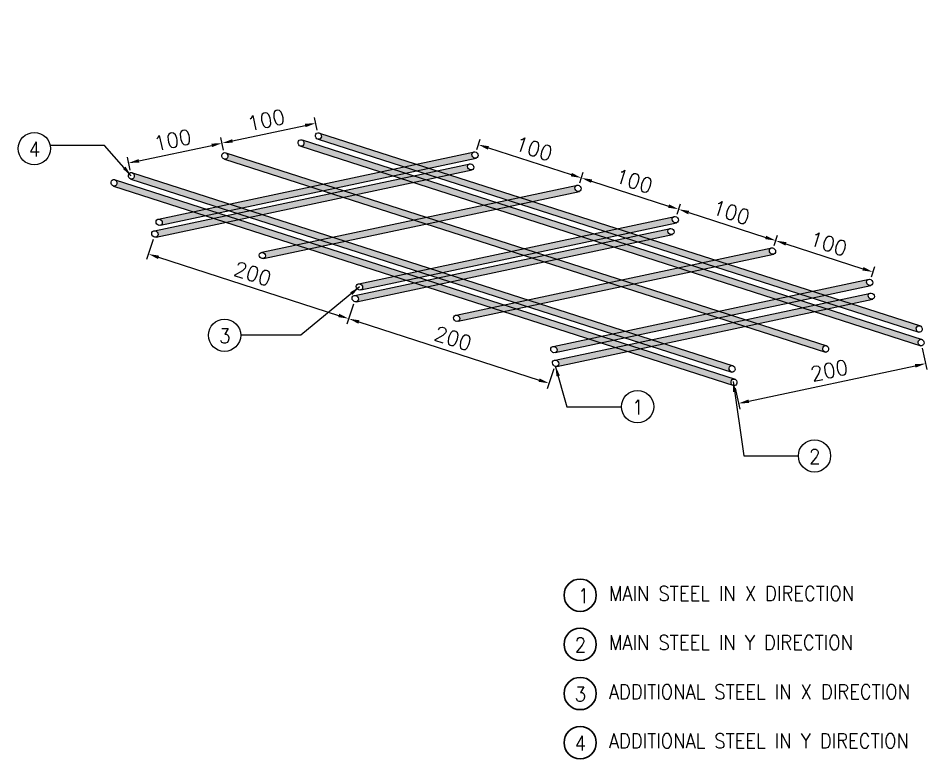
# Model space of a CAD drawing. Extents: x 493682 to 1244665, y -124941 to -2846.
# Drawn here: x 691217 to 706624, y -75518 to -62961 of the extents above; entities that cross this region are included whole.
import ezdxf

# ---------------------------------------------------------------- set-up
doc = ezdxf.new("R2010")
doc.units = 0
doc.header["$MEASUREMENT"] = 0
doc.header["$PDMODE"] = 34
doc.header["$PDSIZE"] = 50
doc.layers.add('22222', color=63, linetype='Continuous')
doc.layers.add('32 FRAME', color=6, linetype='Continuous')
doc.styles.add('ROMANS', font='simplex.shx')
doc.dimstyles.get("Standard").update_dxf_attribs({"dimscale": 100, "dimtxt": 2.5, "dimasz": 1.8, "dimexe": 1, "dimexo": 1, "dimgap": 1, "dimtad": 1, "dimdec": 0, "dimzin": 0, "dimdsep": 46, "dimtxsty": 'ROMANS', "dimcen": 0, "dimclrd": 5, "dimclre": 5, "dimclrt": 4, "dimadec": 0, "dimazin": 0, "dimtfac": 1, "dimtdec": 4, "dimtofl": 0, "dimtmove": 2, "dimatfit": 3, "dimfxl": 1, "dimtolj": 1, "dimtzin": 0, "dimlwe": -1, "dimarcsym": 0})

# ---------------------------------------------------------------- blocks, each defined once
blk = doc.blocks.new('zw$1398')
h = blk.add_hatch(color=90)
edge = h.paths.add_edge_path()
edge.add_ellipse((0, -57), major_axis=(0, -56.6), ratio=0.882323, start_angle=340.0237, end_angle=360)
edge.add_ellipse((0, -57), major_axis=(0, -56.6), ratio=0.882323, start_angle=0, end_angle=144.9042)
edge.add_line((29, -10), (9595, -5500))
edge.add_ellipse((9579, -5554), major_axis=(0, -56.6), ratio=0.882323, start_angle=161.3884, end_angle=326.2689)
edge.add_line((9551, -5601), (-17, -110))
at = {"color": 90}
for p, q in [((-17, -110), (9562, -5607)), ((29, -10), (9608, -5507))]:
    blk.add_line(p, q, dxfattribs=at)
at = {"layer": '22222', "color": 90}
for centre in [(0, -57), (9579, -5554)]:
    blk.add_ellipse(centre, major_axis=(0, -56.6), ratio=0.882323, dxfattribs=at)
blk = doc.blocks.new('zw$4AEE')
h = blk.add_hatch(color=240)
edge = h.paths.add_edge_path()
edge.add_ellipse((0, 0), major_axis=(28.2, -49.1), ratio=0.882323, start_angle=340.0237, end_angle=360)
edge.add_ellipse((0, 0), major_axis=(28.2, -49.1), ratio=0.882323, start_angle=0, end_angle=144.9042)
edge.add_line((2, 54), (5461, 54))
edge.add_ellipse((5474, 0), major_axis=(28.2, -49.1), ratio=0.882323, start_angle=161.3033, end_angle=326.1838)
edge.add_line((5473, -55), (12, -55))
at = {"layer": '22222', "color": 240}
for p, q in [((2, 54), (5476, 54)), ((12, -55), (5486, -55))]:
    blk.add_line(p, q, dxfattribs=at)
for centre in [(0, 0), (5474, 0)]:
    blk.add_ellipse(centre, major_axis=(28.2, -49.1), ratio=0.882323, dxfattribs=at)
blk = doc.blocks.new('zw$1286')
h = blk.add_hatch(color=30)
edge = h.paths.add_edge_path()
edge.add_ellipse((1622, 0), major_axis=(0, -56.6), ratio=0.882323, start_angle=340.0237, end_angle=360)
edge.add_ellipse((1622, 0), major_axis=(0, -56.6), ratio=0.882323, start_angle=0, end_angle=144.9042)
edge.add_line((1650, 46), (10921, -5267))
edge.add_ellipse((10905, -5320), major_axis=(0, -56.6), ratio=0.882323, start_angle=161.4477, end_angle=326.3281)
edge.add_line((10878, -5368), (1605, -53))
edge = h.paths.add_edge_path()
edge.add_ellipse((0, 0), major_axis=(0, -56.6), ratio=0.882323, start_angle=340.0237, end_angle=360)
edge.add_ellipse((0, 0), major_axis=(0, -56.6), ratio=0.882323, start_angle=0, end_angle=144.9042)
edge.add_line((29, 46), (9299, -5267))
edge.add_ellipse((9283, -5320), major_axis=(0, -56.6), ratio=0.882323, start_angle=161.4477, end_angle=326.3281)
edge.add_line((9256, -5368), (-17, -53))
edge = h.paths.add_edge_path()
edge.add_ellipse((3244, 0), major_axis=(0, -56.6), ratio=0.882323, start_angle=340.0237, end_angle=360)
edge.add_ellipse((3244, 0), major_axis=(0, -56.6), ratio=0.882323, start_angle=0, end_angle=144.9042)
edge.add_line((3272, 46), (12543, -5267))
edge.add_ellipse((12527, -5320), major_axis=(0, -56.6), ratio=0.882323, start_angle=161.4477, end_angle=326.3281)
edge.add_line((12499, -5368), (3226, -53))
at = {"color": 30}
for p, q in [((29, 46), (9312, -5274)), ((1650, 46), (10934, -5274)), ((3272, 46), (12556, -5274)), ((-17, -53), (9266, -5374)), ((1605, -53), (10888, -5374)), ((3226, -53), (12510, -5374))]:
    blk.add_line(p, q, dxfattribs=at)
at = {"layer": '22222', "color": 30}
for centre in [(0, 0), (1622, 0), (3244, 0), (9283, -5320), (10905, -5320), (12527, -5320)]:
    blk.add_ellipse(centre, major_axis=(0, -56.6), ratio=0.882323, dxfattribs=at)
blk = doc.blocks.new('zw$A590')
h = blk.add_hatch(color=152)
edge = h.paths.add_edge_path()
edge.add_ellipse((0, 0), major_axis=(28.2, -49.1), ratio=0.882323, start_angle=340.0237, end_angle=360)
edge.add_ellipse((0, 0), major_axis=(28.2, -49.1), ratio=0.882323, start_angle=0, end_angle=144.9042)
edge.add_line((2, 54), (5461, 54))
edge.add_ellipse((5474, 0), major_axis=(28.2, -49.1), ratio=0.882323, start_angle=161.3033, end_angle=326.1838)
edge.add_line((5473, -55), (12, -55))
h = blk.add_hatch(color=152)
edge = h.paths.add_edge_path()
edge.add_ellipse((1593, -916), major_axis=(28.2, -49.1), ratio=0.882323, start_angle=340.0237, end_angle=360)
edge.add_ellipse((1593, -916), major_axis=(28.2, -49.1), ratio=0.882323, start_angle=0, end_angle=144.9042)
edge.add_line((1595, -861), (7054, -861))
edge.add_ellipse((7067, -916), major_axis=(28.2, -49.1), ratio=0.882323, start_angle=161.3033, end_angle=326.1838)
edge.add_line((7067, -971), (1605, -971))
h = blk.add_hatch(color=152)
edge = h.paths.add_edge_path()
edge.add_ellipse((3094, -1779), major_axis=(28.2, -49.1), ratio=0.882323, start_angle=340.0237, end_angle=360)
edge.add_ellipse((3094, -1779), major_axis=(28.2, -49.1), ratio=0.882323, start_angle=0, end_angle=144.9042)
edge.add_line((3096, -1724), (8556, -1724))
edge.add_ellipse((8568, -1779), major_axis=(28.2, -49.1), ratio=0.882323, start_angle=161.3033, end_angle=326.1838)
edge.add_line((8568, -1834), (3106, -1834))
h = blk.add_hatch(color=152)
edge = h.paths.add_edge_path()
edge.add_ellipse((4596, -2642), major_axis=(28.2, -49.1), ratio=0.882323, start_angle=340.0237, end_angle=360)
edge.add_ellipse((4596, -2642), major_axis=(28.2, -49.1), ratio=0.882323, start_angle=0, end_angle=144.9042)
edge.add_line((4597, -2588), (10057, -2588))
edge.add_ellipse((10070, -2642), major_axis=(28.2, -49.1), ratio=0.882323, start_angle=161.3033, end_angle=326.1838)
edge.add_line((10069, -2697), (4607, -2697))
h = blk.add_hatch(color=152)
edge = h.paths.add_edge_path()
edge.add_ellipse((6097, -3505), major_axis=(28.2, -49.1), ratio=0.882323, start_angle=340.0237, end_angle=360)
edge.add_ellipse((6097, -3505), major_axis=(28.2, -49.1), ratio=0.882323, start_angle=0, end_angle=144.9042)
edge.add_line((6098, -3451), (11558, -3451))
edge.add_ellipse((11571, -3505), major_axis=(28.2, -49.1), ratio=0.882323, start_angle=161.3033, end_angle=326.1838)
edge.add_line((11570, -3560), (6108, -3560))
at = {"layer": '22222', "color": 152}
for p, q in [((2, 54), (5476, 54)), ((12, -55), (5486, -55)), ((1595, -861), (7069, -861)), ((1605, -971), (7079, -971)), ((3096, -1724), (8570, -1724)), ((3106, -1834), (8580, -1834)), ((4597, -2588), (10071, -2588)), ((4607, -2697), (10081, -2697)), ((6098, -3451), (11572, -3451)), ((6108, -3560), (11582, -3560))]:
    blk.add_line(p, q, dxfattribs=at)
for centre in [(0, 0), (5474, 0), (1593, -916), (7067, -916), (3094, -1779), (8568, -1779), (4596, -2642), (10070, -2642), (6097, -3505), (11571, -3505)]:
    blk.add_ellipse(centre, major_axis=(28.2, -49.1), ratio=0.882323, dxfattribs=at)
blk = doc.blocks.new('*D135')
at = {"layer": '22222', "color": 5, "transparency": 16777216}
for p, q in [((693504, -66716), (693395, -67055)), ((696901, -67812), (696792, -68151))]:
    blk.add_line(p, q, dxfattribs=at)
at = {"layer": '22222', "color": 5, "lineweight": -2, "transparency": 16777216}
blk.add_line((693597, -67015), (696651, -68001), dxfattribs=at)
at = {"layer": '22222', "color": 5, "transparency": 16777216}
for points in [[(693606, -66987), (693588, -67044), (693426, -66960)], [(696642, -68029), (696660, -67972), (696822, -68056)]]:
    blk.add_solid(points, dxfattribs=at)
at = {"layer": 'DEFPOINTS', "color": 0, "transparency": 16777216}
for p in [(693535, -66621), (696932, -67717), (696822, -68056)]:
    blk.add_point(p, dxfattribs=at)
at = {"layer": '22222', "color": 4, "transparency": 16777216, "insert": (695193, -67294), "char_height": 250, "attachment_point": 5, "rotation": 342.1169, "style": 'ROMANS'}
blk.add_mtext('\\A1;{200}', dxfattribs=at)
blk = doc.blocks.new('*D136')
at = {"layer": '22222', "color": 5, "transparency": 16777216}
for p, q in [((696901, -67812), (696792, -68151)), ((700298, -68908), (700189, -69247))]:
    blk.add_line(p, q, dxfattribs=at)
at = {"layer": '22222', "color": 5, "lineweight": -2, "transparency": 16777216}
blk.add_line((696994, -68111), (700048, -69097), dxfattribs=at)
at = {"layer": '22222', "color": 5, "transparency": 16777216}
for points in [[(697003, -68083), (696985, -68140), (696822, -68056)], [(700039, -69125), (700057, -69068), (700219, -69152)]]:
    blk.add_solid(points, dxfattribs=at)
at = {"layer": 'DEFPOINTS', "color": 0, "transparency": 16777216}
for p in [(696932, -67717), (700329, -68813), (700219, -69152)]:
    blk.add_point(p, dxfattribs=at)
at = {"layer": '22222', "color": 4, "transparency": 16777216, "insert": (698590, -68390), "char_height": 250, "attachment_point": 5, "rotation": 342.1169, "style": 'ROMANS'}
blk.add_mtext('\\A1;{200}', dxfattribs=at)
blk = doc.blocks.new('*D137')
at = {"layer": '22222', "color": 5, "transparency": 16777216}
for p, q in [((706547, -68558), (706624, -68916)), ((703375, -69233), (703451, -69591))]:
    blk.add_line(p, q, dxfattribs=at)
at = {"layer": '22222', "color": 5, "lineweight": -2, "transparency": 16777216}
blk.add_line((703606, -69455), (706427, -68855), dxfattribs=at)
at = {"layer": '22222', "color": 5, "transparency": 16777216}
for points in [[(706433, -68885), (706421, -68826), (706603, -68818)], [(703600, -69426), (703613, -69485), (703430, -69493)]]:
    blk.add_solid(points, dxfattribs=at)
at = {"layer": 'DEFPOINTS', "color": 0, "transparency": 16777216}
for p in [(706527, -68460), (706603, -68818), (703354, -69135)]:
    blk.add_point(p, dxfattribs=at)
at = {"layer": '22222', "color": 4, "transparency": 16777216, "insert": (704970, -68935), "char_height": 250, "attachment_point": 5, "rotation": 12.0115, "style": 'ROMANS'}
blk.add_mtext('\\A1;{200}', dxfattribs=at)
blk = doc.blocks.new('*D138')
at = {"layer": '22222', "color": 5, "transparency": 16777216}
for p, q in [((698992, -65186), (699049, -65010)), ((700741, -65750), (700798, -65574))]:
    blk.add_line(p, q, dxfattribs=at)
at = {"layer": '22222', "color": 5, "lineweight": -2, "transparency": 16777216}
blk.add_line((699189, -65160), (700596, -65614), dxfattribs=at)
at = {"layer": '22222', "color": 5, "transparency": 16777216}
for points in [[(699199, -65132), (699180, -65189), (699018, -65105)], [(700587, -65643), (700605, -65585), (700767, -65669)]]:
    blk.add_solid(points, dxfattribs=at)
at = {"layer": 'DEFPOINTS', "color": 0, "transparency": 16777216}
for p in [(698961, -65281), (700767, -65669), (700710, -65845)]:
    blk.add_point(p, dxfattribs=at)
at = {"layer": '22222', "color": 4, "transparency": 16777216, "insert": (699962, -65173), "char_height": 250, "attachment_point": 5, "rotation": 342.1169, "style": 'ROMANS'}
blk.add_mtext('\\A1;{100}', dxfattribs=at)
blk = doc.blocks.new('*D139')
at = {"layer": '22222', "color": 5, "transparency": 16777216}
for p, q in [((700741, -65750), (700798, -65574)), ((702389, -66282), (702446, -66106))]:
    blk.add_line(p, q, dxfattribs=at)
at = {"layer": '22222', "color": 5, "lineweight": -2, "transparency": 16777216}
blk.add_line((700938, -65725), (702244, -66146), dxfattribs=at)
at = {"layer": '22222', "color": 5, "transparency": 16777216}
for points in [[(700948, -65696), (700929, -65753), (700767, -65669)], [(702234, -66174), (702253, -66117), (702415, -66201)]]:
    blk.add_solid(points, dxfattribs=at)
at = {"layer": 'DEFPOINTS', "color": 0, "transparency": 16777216}
for p in [(700710, -65845), (702415, -66201), (702358, -66377)]:
    blk.add_point(p, dxfattribs=at)
at = {"layer": '22222', "color": 4, "transparency": 16777216, "insert": (701660, -65721), "char_height": 250, "attachment_point": 5, "rotation": 342.1169, "style": 'ROMANS'}
blk.add_mtext('\\A1;{100}', dxfattribs=at)
blk = doc.blocks.new('*D140')
at = {"layer": '22222', "color": 5, "transparency": 16777216}
for p, q in [((702389, -66282), (702446, -66106)), ((704037, -66814), (704094, -66638))]:
    blk.add_line(p, q, dxfattribs=at)
at = {"layer": '22222', "color": 5, "lineweight": -2, "transparency": 16777216}
blk.add_line((702586, -66256), (703892, -66677), dxfattribs=at)
at = {"layer": '22222', "color": 5, "transparency": 16777216}
for points in [[(702595, -66228), (702577, -66285), (702415, -66201)], [(703882, -66706), (703901, -66649), (704063, -66733)]]:
    blk.add_solid(points, dxfattribs=at)
at = {"layer": 'DEFPOINTS', "color": 0, "transparency": 16777216}
for p in [(702358, -66377), (704063, -66733), (704006, -66909)]:
    blk.add_point(p, dxfattribs=at)
at = {"layer": '22222', "color": 4, "transparency": 16777216, "insert": (703308, -66253), "char_height": 250, "attachment_point": 5, "rotation": 342.1169, "style": 'ROMANS'}
blk.add_mtext('\\A1;{100}', dxfattribs=at)
blk = doc.blocks.new('*D141')
at = {"layer": '22222', "color": 5, "transparency": 16777216}
for p, q in [((704037, -66814), (704094, -66638)), ((705685, -67345), (705741, -67169))]:
    blk.add_line(p, q, dxfattribs=at)
at = {"layer": '22222', "color": 5, "lineweight": -2, "transparency": 16777216}
blk.add_line((704234, -66788), (705539, -67209), dxfattribs=at)
at = {"layer": '22222', "color": 5, "transparency": 16777216}
for points in [[(704243, -66759), (704225, -66817), (704063, -66733)], [(705530, -67238), (705549, -67181), (705711, -67264)]]:
    blk.add_solid(points, dxfattribs=at)
at = {"layer": 'DEFPOINTS', "color": 0, "transparency": 16777216}
for p in [(704006, -66909), (705711, -67264), (705654, -67441)]:
    blk.add_point(p, dxfattribs=at)
at = {"layer": '22222', "color": 4, "transparency": 16777216, "insert": (704956, -66784), "char_height": 250, "attachment_point": 5, "rotation": 342.1169, "style": 'ROMANS'}
blk.add_mtext('\\A1;{100}', dxfattribs=at)
blk = doc.blocks.new('*D142')
at = {"layer": '22222', "color": 5, "transparency": 16777216}
for p, q in [((694700, -65199), (694654, -64982)), ((693114, -65536), (693068, -65319))]:
    blk.add_line(p, q, dxfattribs=at)
at = {"layer": '22222', "color": 5, "lineweight": -2, "transparency": 16777216}
blk.add_line((693265, -65380), (694499, -65117), dxfattribs=at)
at = {"layer": '22222', "color": 5, "transparency": 16777216}
for points in [[(694505, -65146), (694493, -65088), (694675, -65080)], [(693259, -65350), (693271, -65409), (693089, -65417)]]:
    blk.add_solid(points, dxfattribs=at)
at = {"layer": 'DEFPOINTS', "color": 0, "transparency": 16777216}
for p in [(694675, -65080), (694721, -65296), (693135, -65634)]:
    blk.add_point(p, dxfattribs=at)
at = {"layer": '22222', "color": 4, "transparency": 16777216, "insert": (693835, -65028), "char_height": 250, "attachment_point": 5, "rotation": 12.0115, "style": 'ROMANS'}
blk.add_mtext('\\A1;{100}', dxfattribs=at)
blk = doc.blocks.new('*D143')
at = {"layer": '22222', "color": 5, "transparency": 16777216}
for p, q in [((696287, -64861), (696240, -64644)), ((694700, -65199), (694654, -64982))]:
    blk.add_line(p, q, dxfattribs=at)
at = {"layer": '22222', "color": 5, "lineweight": -2, "transparency": 16777216}
blk.add_line((694851, -65042), (696085, -64780), dxfattribs=at)
at = {"layer": '22222', "color": 5, "transparency": 16777216}
for points in [[(696091, -64809), (696079, -64750), (696261, -64742)], [(694845, -65013), (694857, -65072), (694675, -65080)]]:
    blk.add_solid(points, dxfattribs=at)
at = {"layer": 'DEFPOINTS', "color": 0, "transparency": 16777216}
for p in [(696261, -64742), (696307, -64959), (694721, -65296)]:
    blk.add_point(p, dxfattribs=at)
at = {"layer": '22222', "color": 4, "transparency": 16777216, "insert": (695421, -64691), "char_height": 250, "attachment_point": 5, "rotation": 12.0115, "style": 'ROMANS'}
blk.add_mtext('\\A1;{100}', dxfattribs=at)

msp = doc.modelspace()

# ---------------------------------------------------------------- linework, layer by layer
at = {"layer": '22222', "color": 30}
msp.add_circle((691490.6, -65172.9), 273.6, dxfattribs=at)
at = {"layer": '22222', "color": 152}
msp.add_circle((694716.4, -68336.9), 273.6, dxfattribs=at)
at = {"layer": '22222', "color": 240}
msp.add_circle((701718.7, -69547.7), 273.6, dxfattribs=at)
at = {"layer": '22222', "color": 90}
msp.add_circle((704719.1, -70382.1), 273.6, dxfattribs=at)
at = {"layer": '22222', "color": 152, "lineweight": 30}
msp.add_circle((700745.7, -74410.7), 273.6, dxfattribs=at)
at = {"layer": '32 FRAME', "color": 240, "lineweight": 30}
msp.add_circle((700745.7, -72743.7), 273.6, dxfattribs=at)
at = {"layer": '32 FRAME', "color": 90, "lineweight": 30}
msp.add_circle((700745.7, -73577.2), 273.6, dxfattribs=at)
at = {"layer": '32 FRAME', "color": 30, "lineweight": 30}
msp.add_circle((700745.7, -75244.2), 273.6, dxfattribs=at)

# ---------------------------------------------------------------- block references
at = {"layer": '22222', "color": 63, "rotation": 12.01147883820916}
for name, p in [('zw$1286', (693134.9, -65633.9)), ('zw$1398', (696001.5, -65021.7)), ('zw$1398', (692829, -65696.7)), ('zw$A590', (693607.1, -66420.3)), ('zw$4AEE', (693535, -66620.9)), ('zw$4AEE', (696931.8, -67717)), ('zw$4AEE', (700328.6, -68813))]:
    msp.add_blockref(name, p, dxfattribs=at)

# ---------------------------------------------------------------- texts
at = {"layer": '22222', "color": 152, "lineweight": 30, "style": 'ROMANS', "width": 0.9}
for s, height, p in [('3', 248, (694624.8, -68471)), ('ADDITIONAL STEEL IN X DIRECTION', 247.971, (701231.5, -74504.6)), ('3', 248, (700654, -74544.7))]:
    msp.add_text(s, height=height, dxfattribs=at).set_placement(p)
at = {"layer": '32 FRAME', "color": 30, "lineweight": 30, "style": 'ROMANS', "width": 0.9}
for s, height, p in [('4', 248, (691399, -65307)), ('4', 248, (700654, -75378.2)), ('ADDITIONAL STEEL IN Y DIRECTION', 247.971, (701231.5, -75338.1))]:
    msp.add_text(s, height=height, dxfattribs=at).set_placement(p)
at = {"layer": '32 FRAME', "color": 240, "lineweight": 30, "style": 'ROMANS', "width": 0.9}
for s, height, p in [('1', 248, (701627, -69681.7)), ('1', 248, (700708.5, -72877.7)), ('MAIN STEEL IN X DIRECTION', 247.971, (701231.5, -72837.6))]:
    msp.add_text(s, height=height, dxfattribs=at).set_placement(p)
at = {"layer": '32 FRAME', "color": 90, "lineweight": 30, "style": 'ROMANS', "width": 0.9}
for s, height, p in [('2', 248, (704627.4, -70516.2)), ('2', 248, (700654, -73711.2)), ('MAIN STEEL IN Y DIRECTION', 247.971, (701231.5, -73671.1))]:
    msp.add_text(s, height=height, dxfattribs=at).set_placement(p)

# ---------------------------------------------------------------- dimensions: what is measured, and where the dimension line sits
at = {"layer": '22222', "color": 63}
for p1, p2, distance, text, picture, middle in [((694721.1, -65296.4), (696307.4, -64958.9), 221.5, '{100}', '*D143', (695421.3, -64690.9)), ((693134.9, -65633.9), (694721.1, -65296.4), 221.5, '{100}', '*D142', (693835.1, -65028.4)), ((698961.3, -65281.1), (700710.2, -65845.5), 185.1, '{100}', '*D138', (699961.7, -65173)), ((700710.2, -65845.5), (702358.1, -66377.2), 185.1, '{100}', '*D139', (701660.1, -65721)), ((702358.1, -66377.2), (704006, -66908.9), 185.1, '{100}', '*D140', (703308, -66252.7)), ((704006, -66908.9), (705653.9, -67440.6), 185.1, '{100}', '*D141', (704955.9, -66784.4)), ((693535, -66620.9), (696931.8, -67717), -356.1, '{200}', '*D135', (695193.1, -67293.7)), ((696931.8, -67717), (700328.6, -68813), -356.1, '{200}', '*D136', (698589.9, -68389.8)), ((703354.2, -69135.1), (706526.7, -68460.1), -365.9, '{200}', '*D137', (704969.7, -68935.4))]:
    dim = msp.add_aligned_dim(p1=p1, p2=p2, distance=distance, text=text, dimstyle='Standard', override={"dimtxsty": 'ROMANS', "dimtdec": 0}, dxfattribs=at)
    dim.commit()
    dim.dimension.update_dxf_attribs({"geometry": picture, "text_midpoint": middle})

# ---------------------------------------------------------------- leaders
at = {"layer": '22222', "color": 30}
msp.add_leader([(693134.9, -65633.9), (692682.1, -65120.3), (691759.1, -65120.3)], dimstyle='Standard', override={"dimgap": 1, "dimtad": 0, "dimclrd": 30, "dimtdec": 0}, dxfattribs=at)
at = {"layer": '22222', "color": 63}
msp.add_leader([(697004, -67516.4), (696012, -68336.9), (694990, -68336.9)], dimstyle='Standard', override={"dimgap": 1, "dimtad": 0, "dimclrd": 152, "dimtdec": 0}, dxfattribs=at)
at = {"layer": '22222', "color": 240}
msp.add_leader([(700324.4, -68854.1), (700522.1, -69547.7), (701445.1, -69547.7)], dimstyle='Standard', override={"dimgap": 1, "dimtad": 0, "dimclrd": 240, "dimtdec": 0}, dxfattribs=at)
at = {"layer": '22222', "color": 90}
msp.add_leader([(703340.8, -69119.1), (703522.5, -70382.1), (704445.4, -70382.1)], dimstyle='Standard', override={"dimgap": 1, "dimtad": 0, "dimclrd": 3, "dimtdec": 0}, dxfattribs=at)

doc.saveas('drawing.dxf')
